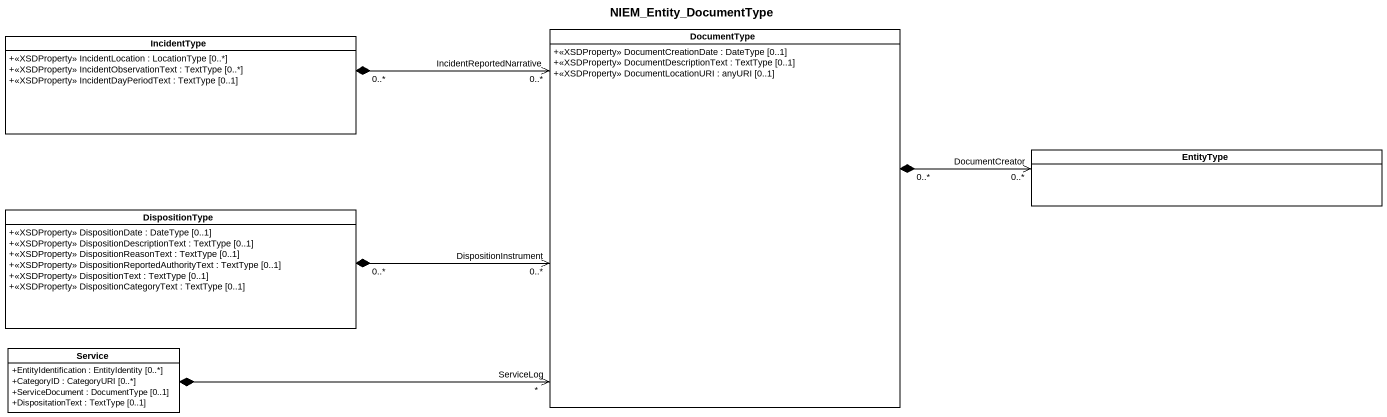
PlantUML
@startuml
title NIEM_Entity_DocumentType
hide circle
hide empty members
skinparam classAttributeIconSize 0
class IncidentType {
  +<<XSDProperty>> IncidentLocation : LocationType [0..*]
  +<<XSDProperty>> IncidentObservationText : TextType [0..*]
  +<<XSDProperty>> IncidentDayPeriodText : TextType [0..1]
}
class DocumentType {
  +<<XSDProperty>> DocumentCreationDate : DateType [0..1]
  +<<XSDProperty>> DocumentDescriptionText : TextType [0..1]
  +<<XSDProperty>> DocumentLocationURI : anyURI [0..1]
}
class EntityType
class DispositionType {
  +<<XSDProperty>> DispositionDate : DateType [0..1]
  +<<XSDProperty>> DispositionDescriptionText : TextType [0..1]
  +<<XSDProperty>> DispositionReasonText : TextType [0..1]
  +<<XSDProperty>> DispositionReportedAuthorityText : TextType [0..1]
  +<<XSDProperty>> DispositionText : TextType [0..1]
  +<<XSDProperty>> DispositionCategoryText : TextType [0..1]
}
class Service {
  +EntityIdentification : EntityIdentity [0..*]
  +CategoryID : CategoryURI [0..*]
  +ServiceDocument : DocumentType [0..1]
  +DispositationText : TextType [0..1]
}
IncidentType "0..*" *-right-> "IncidentReportedNarrative\n0..*" DocumentType
DocumentType "0..*" *-right-> "DocumentCreator\n0..*" EntityType
DispositionType "0..*" *-right-> "DispositionInstrument\n0..*" DocumentType
Service *-right-> "ServiceLog\n*" DocumentType
@enduml
